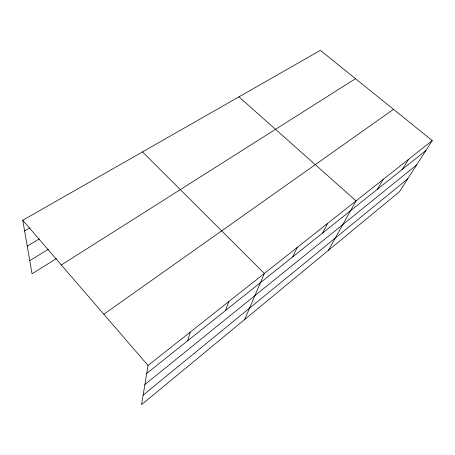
<?xml version="1.0" encoding="UTF-8"?>
<svg xmlns="http://www.w3.org/2000/svg" width="455" height="455" viewBox="0 0 455 455"><rect width="100%" height="100%" fill="white"/><g stroke="black" fill="none" stroke-linecap="round" stroke-linejoin="round"><path stroke-width="0.68" d="M432.25 140.584L148.051 365.484L141.556 404.654L399.473 191.68L432.25 140.584L320.394 50.346L22.75 220.271L32.06 273.779L56.562 258.48M187.79 340.647L190.144 332.178M225.561 310.492L228.78 301.602M244.671 319.507L264.366 273.444L142.523 151.896M292.701 256.893L297.251 247.418M322.669 232.966L327.731 223.297M328.328 250.426L356.066 200.871L238.932 96.852M377.371 189.291L383.241 179.367M402.396 169.317L408.573 159.318M143.137 395.128L407.68 178.883M144.889 384.543L416.621 164.943M146.737 373.424L425.812 150.622M103.825 314.229L393.495 109.319M61.317 264.969L355.509 78.675M29.774 260.641L48.355 249.283M27.249 246.132L39.318 238.932M24.616 231.009L30.087 227.824M22.75 220.271L148.051 365.484"/></g></svg>
